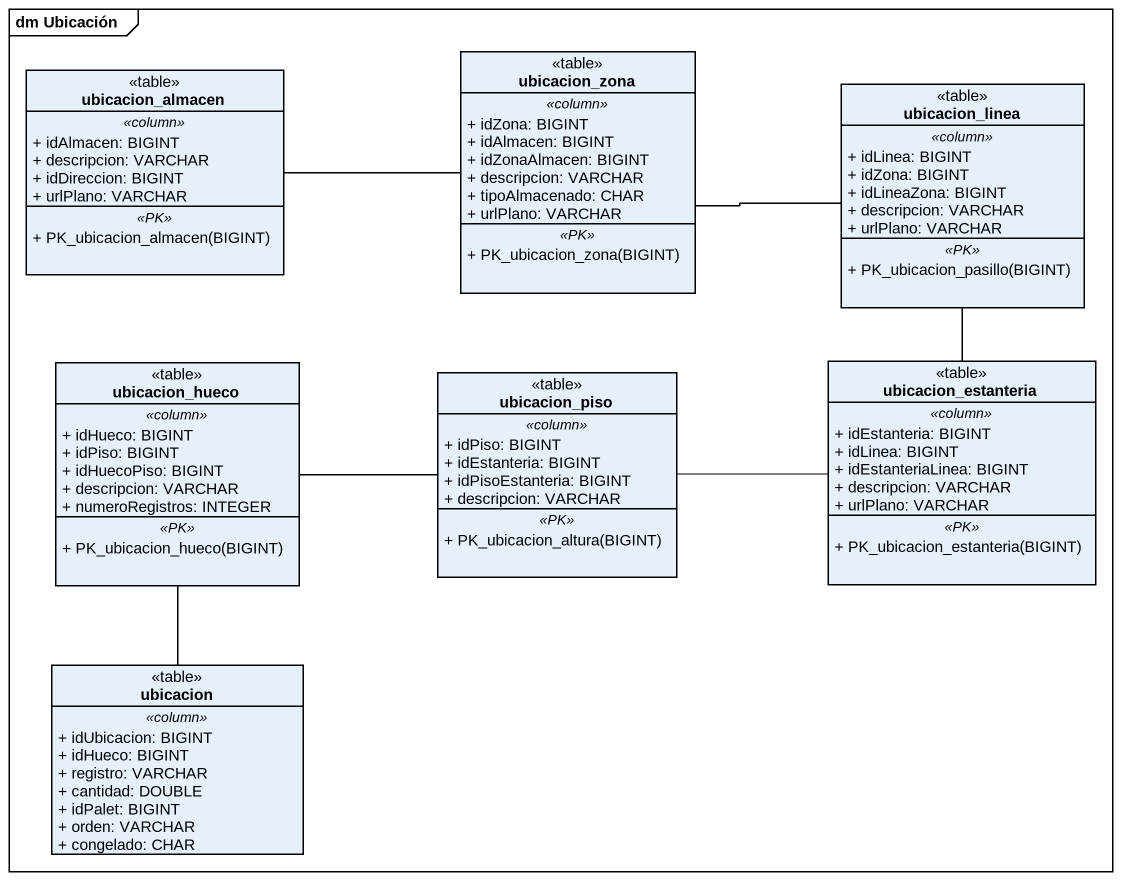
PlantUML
@startuml
mainframe dm Ubicación
hide circle
hide empty members
skinparam classAttributeIconSize 0
class ubicacion_zona <<table>> {
  .. <<column>> ..
  + idZona: BIGINT
  + idAlmacen: BIGINT
  + idZonaAlmacen: BIGINT
  + descripcion: VARCHAR
  + tipoAlmacenado: CHAR
  + urlPlano: VARCHAR
  .. <<PK>> ..
  + PK_ubicacion_zona(BIGINT)
}
class ubicacion_almacen <<table>> {
  .. <<column>> ..
  + idAlmacen: BIGINT
  + descripcion: VARCHAR
  + idDireccion: BIGINT
  + urlPlano: VARCHAR
  .. <<PK>> ..
  + PK_ubicacion_almacen(BIGINT)
}
class ubicacion_linea <<table>> {
  .. <<column>> ..
  + idLinea: BIGINT
  + idZona: BIGINT
  + idLineaZona: BIGINT
  + descripcion: VARCHAR
  + urlPlano: VARCHAR
  .. <<PK>> ..
  + PK_ubicacion_pasillo(BIGINT)
}
class ubicacion_hueco <<table>> {
  .. <<column>> ..
  + idHueco: BIGINT
  + idPiso: BIGINT
  + idHuecoPiso: BIGINT
  + descripcion: VARCHAR
  + numeroRegistros: INTEGER
  .. <<PK>> ..
  + PK_ubicacion_hueco(BIGINT)
}
class ubicacion_piso <<table>> {
  .. <<column>> ..
  + idPiso: BIGINT
  + idEstanteria: BIGINT
  + idPisoEstanteria: BIGINT
  + descripcion: VARCHAR
  .. <<PK>> ..
  + PK_ubicacion_altura(BIGINT)
}
class ubicacion_estanteria <<table>> {
  .. <<column>> ..
  + idEstanteria: BIGINT
  + idLinea: BIGINT
  + idEstanteriaLinea: BIGINT
  + descripcion: VARCHAR
  + urlPlano: VARCHAR
  .. <<PK>> ..
  + PK_ubicacion_estanteria(BIGINT)
}
class ubicacion <<table>> {
  .. <<column>> ..
  + idUbicacion: BIGINT
  + idHueco: BIGINT
  + registro: VARCHAR
  + cantidad: DOUBLE
  + idPalet: BIGINT
  + orden: VARCHAR
  + congelado: CHAR
}
ubicacion_zona -right- ubicacion_linea
ubicacion_almacen -right- ubicacion_zona
ubicacion_linea -- ubicacion_estanteria
ubicacion_hueco -right- ubicacion_piso
ubicacion_estanteria -left- ubicacion_piso
ubicacion -up- ubicacion_hueco
@enduml
